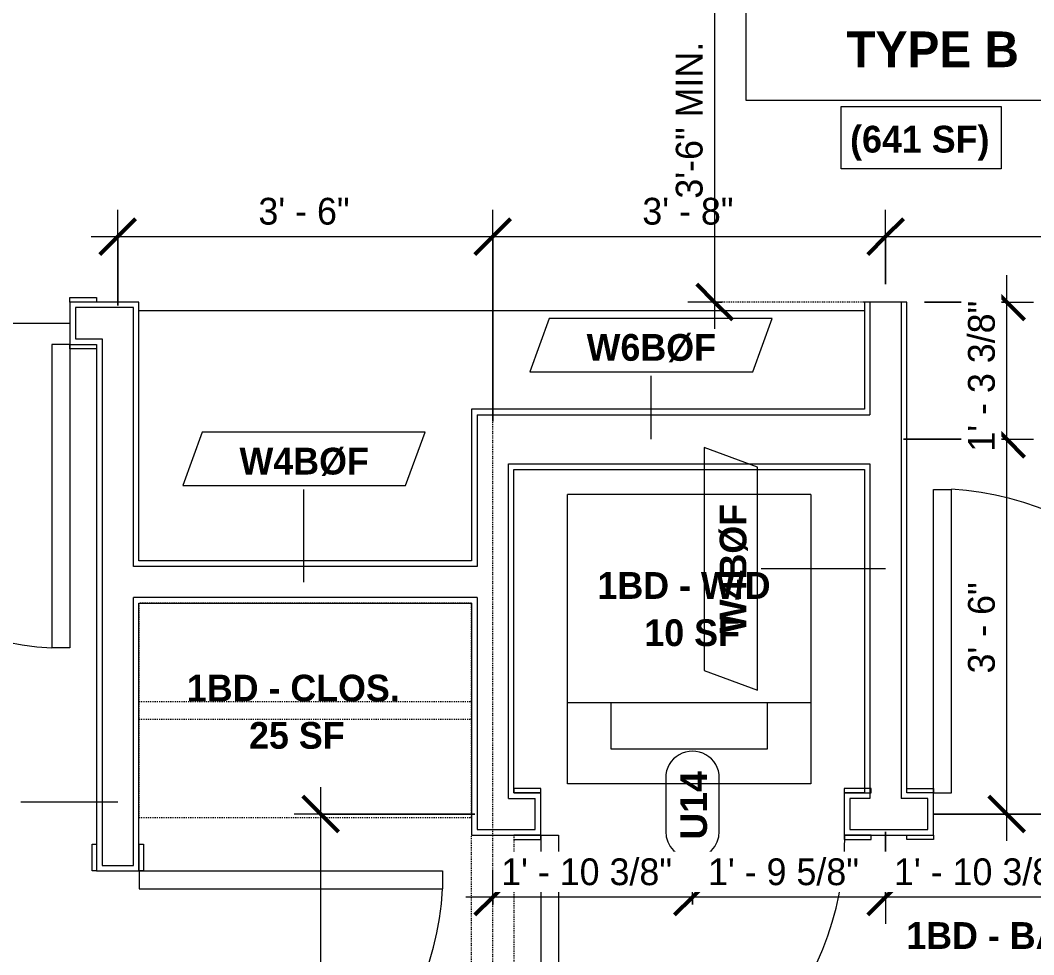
# Model space of a CAD drawing. Header units: inches. Extents: x -4058 to -1781, y 9814 to 12264.
# Drawn here: x -3669.6 to -3556.1, y 10899.4 to 11004.1 of the extents above; entities that cross this region are included whole.
import ezdxf

# ---------------------------------------------------------------- set-up
doc = ezdxf.new("R2010")
doc.units = ezdxf.units.IN
doc.header["$MEASUREMENT"] = 0
for name, pattern in [('Dash', [0.25, 0.125, -0.125]), ('Dash 3_32_', [0.1875, 0.09375, -0.09375]), ('Overhead', [0.15625, 0.09375, -0.0625])]:
    doc.linetypes.add(name, pattern=pattern)
for name, color, linetype, lineweight in [('A-ANNO-DIMS', 211, 'Continuous', 9), ('A-ANNO-DIMS-32', 211, 'Continuous', 9), ('A-AREA-IDEN', 2, 'Continuous', 9), ('A-DETL-1', 90, 'Dash 3_32_', 9), ('A-DETL-GENF', 92, 'Overhead', 9), ('A-DETL-MEDM-1', 33, 'Continuous', 9), ('A-DOOR-2', 31, 'Continuous', 9), ('A-DOOR-IDEN', 31, 'Continuous', 9), ('A-FLOR-2', 192, 'Continuous', 9), ('A-WALL-2', 113, 'Continuous', 9), ('A-WALL-IDEN', 211, 'Continuous', 9), ('P-SANR-FIXT', 6, 'Continuous', 9), ('Q-CASE', 31, 'Continuous', 9), ('Q-CASE-HDLN', 31, 'Dash', 9)]:
    doc.layers.add(name, color=color, linetype=linetype, lineweight=lineweight)
doc.styles.add('Arial_B', font='arialbd.ttf', dxfattribs={"height": 3})
doc.styles.add('Century Gothic', font='ufonts.com_century-gothic.ttf', dxfattribs={"height": 3})
doc.styles.add('Century Gothic_B', font='GOTHICB.TTF', dxfattribs={"height": 4})
doc.styles.add('Century Gothic_B_1', font='GOTHICB.TTF', dxfattribs={"height": 3})
doc.dimstyles.new('MARKETING_DIMENSION', dxfattribs={"dimscale": 12, "dimtxt": 3.132505, "dimasz": 0.333333, "dimexe": 0.25, "dimexo": 0.166667, "dimgap": 0.041667, "dimtad": 1, "dimdec": 4, "dimrnd": 0.0625, "dimzin": 3, "dimdsep": 46, "dimlunit": 4, "dimtxsty": 'Century Gothic', "dimblk1": 'OBLIQUE', "dimblk2": 'OBLIQUE', "dimsah": 1, "dimcen": 0.09, "dimdle": 0.25, "dimazin": 0, "dimtfac": 1, "dimtdec": 4, "dimtix": 1, "dimtmove": 0, "dimatfit": 3, "dimfxl": 1, "dimtvp": 1, "dimtfill": 1, "dimfrac": 2, "dimtolj": 1, "dimtzin": 0, "dimarcsym": 2})
doc.dimstyles.new('THE_DIMENSION_STRING', dxfattribs={"dimscale": 12, "dimtxt": 3.132505, "dimasz": 0.333333, "dimexe": 0.25, "dimexo": 0.166667, "dimgap": 0.041667, "dimtad": 1, "dimdec": 4, "dimrnd": 0.0625, "dimzin": 3, "dimdsep": 46, "dimlunit": 4, "dimtxsty": 'Century Gothic', "dimblk1": 'OBLIQUE', "dimblk2": 'OBLIQUE', "dimsah": 1, "dimcen": 0.09, "dimdle": 0.25, "dimazin": 0, "dimtfac": 1, "dimtdec": 4, "dimtix": 1, "dimtmove": 0, "dimatfit": 3, "dimfxl": 1, "dimtvp": 1, "dimtfill": 1, "dimfrac": 2, "dimtolj": 1, "dimtzin": 0, "dimarcsym": 2})
doc.dimstyles.new('THE_DIMENSION_STRING_2', dxfattribs={"dimscale": 12, "dimtxt": 3.132505, "dimasz": 0.333333, "dimexe": 0.25, "dimexo": 0.166667, "dimgap": 0.041667, "dimtad": 1, "dimdec": 4, "dimrnd": 0.0625, "dimzin": 3, "dimdsep": 46, "dimlunit": 4, "dimtxsty": 'Century Gothic', "dimblk1": 'OBLIQUE', "dimblk2": 'OBLIQUE', "dimsah": 1, "dimcen": 0.09, "dimdle": 0.25, "dimazin": 0, "dimtfac": 1, "dimtdec": 4, "dimtix": 1, "dimtmove": 0, "dimatfit": 3, "dimfxl": 1, "dimtvp": 1, "dimtfill": 1, "dimfrac": 2, "dimtolj": 1, "dimtzin": 0, "dimarcsym": 2})
doc.dimstyles.new('THE_DIMENSION_STRING_5', dxfattribs={"dimscale": 12, "dimtxt": 3.132505, "dimasz": 0.333333, "dimexe": 0.25, "dimexo": 0.166667, "dimgap": 0.041667, "dimtad": 1, "dimdec": 4, "dimrnd": 0.0625, "dimzin": 3, "dimdsep": 46, "dimlunit": 4, "dimtxsty": 'Century Gothic', "dimblk1": 'OBLIQUE', "dimblk2": 'OBLIQUE', "dimsah": 1, "dimcen": 0.09, "dimdle": 0.25, "dimazin": 0, "dimtfac": 1, "dimtdec": 4, "dimtix": 1, "dimtmove": 0, "dimatfit": 3, "dimfxl": 1, "dimtvp": 1, "dimtfill": 1, "dimfrac": 2, "dimtolj": 1, "dimtzin": 0, "dimarcsym": 2})

# ---------------------------------------------------------------- blocks, each defined once
blk = doc.blocks.new('SWING - SINGLE - FLUSH - SWING - FLUSH - 2-10 x 6-8 - PRIVACY-4202132-UNIT PLANS - 1ST FLOOR')
at = {"layer": 'A-DOOR-2'}
for p, q in [((-20, 2.37), (-20, 2.87)), ((-20, 2.87), (-17, 2.87)), ((-17, 2.37), (-20, 2.37)), ((-17, 2.87), (-17, 2.37)), ((17, 2.37), (17, 2.87)), ((17, 2.87), (20, 2.87)), ((20, 2.37), (17, 2.37)), ((20, 2.87), (20, 2.37)), ((-20, -2.38), (-17, -2.38)), ((-20, -2.88), (-20, -2.38)), ((-17, -2.88), (-20, -2.88)), ((-17, -2.38), (-17, -2.88)), ((15, -2.38), (15, -36.38)), ((17, -2.38), (15, -2.38)), ((17, -2.38), (17, -36.38)), ((17, -2.38), (20, -2.38)), ((17, -2.88), (17, -2.38)), ((20, -2.88), (17, -2.88)), ((20, -2.38), (20, -2.88)), ((17, -36.38), (15, -36.38))]:
    blk.add_line(p, q, dxfattribs=at)
blk.add_arc((17, -2.38), 34.07, 180, 266.6343, dxfattribs=at)
blk = doc.blocks.new('SWING - SINGLE - FLUSH - SWING - FLUSH - 2-10 x 6-8 - PRIVACY-V44-UNIT PLANS - 1ST FLOOR')
at = {"layer": 'A-DOOR-2'}
for p, q in [((-20, 2.37), (-20, 2.87)), ((-20, 2.87), (-17, 2.87)), ((-17, 2.37), (-20, 2.37)), ((-17, 2.87), (-17, 2.37)), ((17, 2.37), (17, 2.87)), ((17, 2.87), (20, 2.87)), ((20, 2.37), (17, 2.37)), ((20, 2.87), (20, 2.37)), ((-20, -2.38), (-17, -2.38)), ((-20, -2.88), (-20, -2.38)), ((-17, -2.88), (-20, -2.88)), ((-17, -2.38), (-17, -2.88)), ((15, -2.38), (15, -36.38)), ((17, -2.38), (15, -2.38)), ((17, -2.38), (17, -36.38)), ((17, -2.38), (20, -2.38)), ((17, -2.88), (17, -2.38)), ((20, -2.88), (17, -2.88)), ((20, -2.38), (20, -2.88)), ((17, -36.38), (15, -36.38))]:
    blk.add_line(p, q, dxfattribs=at)
blk.add_arc((17, -2.38), 34.07, 180, 266.6343, dxfattribs=at)
blk = doc.blocks.new('Stacked Washer and Dryer - 26_x25_ - Private-1352637-UNIT PLANS - 1ST FLOOR')
at = {"layer": 'P-SANR-FIXT'}
for p, q in [((0, 13.625), (32.4375, 13.625)), ((0, 13.625), (0, -13.625)), ((23.34375, 13.625), (23.34375, -13.625)), ((32.4375, 13.625), (32.4375, -13.625)), ((23.34375, 8.75), (28.53125, 8.75)), ((28.53125, 8.75), (28.53125, -8.75)), ((28.53125, -8.75), (23.34375, -8.75)), ((32.4375, -13.625), (0, -13.625))]:
    blk.add_line(p, q, dxfattribs=at)
blk = doc.blocks.new('Door-Opening - CLEAR OPENING - 34_ x 80_-3928451-UNIT PLANS - 1ST FLOOR')
at = {"layer": 'A-DETL-GENF'}
for p, q in [((-17.32, 2.37), (16.68, 2.37)), ((16.68, -2.38), (-17.32, -2.38))]:
    blk.add_line(p, q, dxfattribs=at)
at = {"layer": 'A-DETL-MEDM-1'}
for p, q in [((-17.32, -2.38), (-17.32, 2.37)), ((16.68, 2.37), (16.68, -2.38))]:
    blk.add_line(p, q, dxfattribs=at)
blk = doc.blocks.new('SWING - SINGLE - FLUSH - SWING - FLUSH - 2-10 x 6-8 - PASSAGE-4202146-UNIT PLANS - 1ST FLOOR')
at = {"layer": 'A-DOOR-2'}
for p, q in [((15, 2.37), (15, 36.38)), ((17, 36.38), (15, 36.38)), ((17, 2.37), (17, 36.38)), ((-17, 2.87), (-20, 2.87)), ((-20, 2.87), (-20, 2.37)), ((-20, 2.37), (-17, 2.37)), ((-17, 2.37), (-17, 2.87)), ((17, 2.37), (15, 2.37)), ((20, 2.87), (17, 2.87)), ((17, 2.87), (17, 2.37)), ((17, 2.37), (20, 2.37)), ((-17, -2.38), (-20, -2.38)), ((-20, -2.38), (-20, -2.88)), ((-20, -2.88), (-17, -2.88)), ((-17, -2.88), (-17, -2.38)), ((20, -2.38), (17, -2.38)), ((17, -2.38), (17, -2.88)), ((17, -2.88), (20, -2.88)), ((20, -2.88), (20, -2.38))]:
    blk.add_line(p, q, dxfattribs=at)
blk.add_arc((17, 2.37), 34.07, 93.3657, 180, dxfattribs=at)
blk = doc.blocks.new('OD_CW_Closet - OD_CW_Closet-3890307-UNIT PLANS - 1ST FLOOR')
at = {"layer": 'Q-CASE-HDLN'}
for p, q in [((37.99, 24), (0.74, 24)), ((0.74, 24), (0.74, 0)), ((37.99, 0), (37.99, 24)), ((0.74, 13), (37.99, 13)), ((0.74, 11), (37.99, 11)), ((0.74, 0), (37.99, 0))]:
    blk.add_line(p, q, dxfattribs=at)
blk = doc.blocks.new('Casework 2 - Casework 1-3919703-UNIT PLANS - 1ST FLOOR')
at = {"layer": 'Q-CASE'}
blk.add_line((-3575.05, 10971.56), (-3656.3, 10971.56), dxfattribs=at)
blk = doc.blocks.new('DIMBLOCK98-UNIT PLANS - 1ST FLOOR')
at = {"layer": 'A-ANNO-DIMS-32'}
for p, q in [((-3616.67, 10959.19), (-3616.67, 10982.89)), ((-3572.67, 10974.56), (-3572.67, 10982.89)), ((-3619.67, 10979.89), (-3572.67, 10979.89)), ((-3616.67, 10979.89), (-3616.67, 10959.19)), ((-3572.67, 10979.89), (-3572.67, 10974.56))]:
    blk.add_line(p, q, dxfattribs=at)
at = {"layer": 'A-ANNO-DIMS-32', "lineweight": 50}
for p, q in [((-3616.67, 10979.89), (-3614.67, 10981.89)), ((-3572.67, 10979.89), (-3570.67, 10981.89)), ((-3616.67, 10979.89), (-3618.67, 10977.89)), ((-3572.67, 10979.89), (-3574.67, 10977.89))]:
    blk.add_line(p, q, dxfattribs=at)
at = {"layer": 'A-ANNO-DIMS-32', "color": 0, "insert": (-3599.92, 10984.24), "char_height": 3, "width": 12.5897, "attachment_point": 1, "line_spacing_factor": 0.984502, "style": 'Century Gothic', "bg_fill": 3, "box_fill_scale": 1.25, "bg_fill_color": 256, "bg_fill_true_color": 13158600, "bg_fill_transparency": 0}
blk.add_mtext('3\' - 8"', dxfattribs=at)
blk = doc.blocks.new('_Oblique')
at = {"color": 0, "linetype": 'ByBlock', "lineweight": -2}
blk.add_line((-0.5, -0.5), (0.5, 0.5), dxfattribs=at)
blk = doc.blocks.new('DIMBLOCK99-UNIT PLANS - 1ST FLOOR')
at = {"layer": 'A-ANNO-DIMS-32'}
for p, q in [((-3572.67, 10974.56), (-3572.67, 10982.89)), ((-3519.67, 10963.69), (-3519.67, 10982.89)), ((-3572.67, 10979.89), (-3519.67, 10979.89)), ((-3572.67, 10979.89), (-3572.67, 10974.56)), ((-3519.67, 10979.89), (-3519.67, 10963.69))]:
    blk.add_line(p, q, dxfattribs=at)
at = {"layer": 'A-ANNO-DIMS-32', "lineweight": 50}
for p, q in [((-3572.67, 10979.89), (-3570.67, 10981.89)), ((-3519.67, 10979.89), (-3517.67, 10981.89)), ((-3572.67, 10979.89), (-3574.67, 10977.89)), ((-3519.67, 10979.89), (-3521.67, 10977.89))]:
    blk.add_line(p, q, dxfattribs=at)
at = {"layer": 'A-ANNO-DIMS-32', "color": 0, "insert": (-3551.42, 10984.24), "char_height": 3, "width": 12.5897, "attachment_point": 1, "line_spacing_factor": 0.984502, "style": 'Century Gothic', "bg_fill": 3, "box_fill_scale": 1.25, "bg_fill_color": 256, "bg_fill_true_color": 13158600, "bg_fill_transparency": 0}
blk.add_mtext('4\' - 5"', dxfattribs=at)
blk = doc.blocks.new('DIMBLOCK101-UNIT PLANS - 1ST FLOOR')
at = {"layer": 'A-ANNO-DIMS-32', "lineweight": 50}
for p, q in [((-3559.1, 10957.19), (-3561.1, 10959.19)), ((-3559.1, 10957.19), (-3557.1, 10955.19)), ((-3559.1, 10915.19), (-3561.1, 10917.19)), ((-3559.1, 10915.19), (-3557.1, 10913.19))]:
    blk.add_line(p, q, dxfattribs=at)
at = {"layer": 'A-ANNO-DIMS-32'}
for p, q in [((-3570.67, 10957.19), (-3556.1, 10957.19)), ((-3559.1, 10957.19), (-3570.67, 10957.19)), ((-3559.1, 10912.19), (-3559.1, 10957.19)), ((-3559.93, 10915.19), (-3556.1, 10915.19)), ((-3559.1, 10915.19), (-3559.93, 10915.19))]:
    blk.add_line(p, q, dxfattribs=at)
at = {"layer": 'A-ANNO-DIMS-32', "color": 0, "insert": (-3563.44, 10930.94), "char_height": 3, "width": 12.5897, "attachment_point": 1, "rotation": 90, "line_spacing_factor": 0.984502, "style": 'Century Gothic', "bg_fill": 3, "box_fill_scale": 1.25, "bg_fill_color": 256, "bg_fill_true_color": 13158600, "bg_fill_transparency": 0}
blk.add_mtext('3\' - 6"', dxfattribs=at)
blk = doc.blocks.new('DIMBLOCK102-UNIT PLANS - 1ST FLOOR')
at = {"layer": 'A-ANNO-DIMS-32'}
for p, q in [((-3559.1, 10957.19), (-3559.1, 10975.56)), ((-3568.3, 10972.56), (-3556.1, 10972.56)), ((-3559.1, 10972.56), (-3568.3, 10972.56)), ((-3570.67, 10957.19), (-3556.1, 10957.19)), ((-3559.1, 10957.19), (-3570.67, 10957.19))]:
    blk.add_line(p, q, dxfattribs=at)
at = {"layer": 'A-ANNO-DIMS-32', "lineweight": 50}
for p, q in [((-3559.1, 10972.56), (-3561.1, 10974.56)), ((-3559.1, 10972.56), (-3557.1, 10970.56)), ((-3559.1, 10957.19), (-3561.1, 10959.19)), ((-3559.1, 10957.19), (-3557.1, 10955.19))]:
    blk.add_line(p, q, dxfattribs=at)
at = {"layer": 'A-ANNO-DIMS-32', "color": 0, "insert": (-3563.44, 10955.8), "char_height": 3, "width": 21.7784, "attachment_point": 1, "rotation": 90, "line_spacing_factor": 0.984502, "style": 'Century Gothic', "bg_fill": 3, "box_fill_scale": 1.25, "bg_fill_color": 256, "bg_fill_true_color": 13158600, "bg_fill_transparency": 0}
blk.add_mtext('1\' - 3 3/8"', dxfattribs=at)
blk = doc.blocks.new('DIMBLOCK103-UNIT PLANS - 1ST FLOOR')
at = {"layer": 'A-ANNO-DIMS-32', "lineweight": 50}
for p, q in [((-3490.55, 10915.19), (-3492.55, 10917.19)), ((-3490.55, 10915.19), (-3488.55, 10913.19)), ((-3490.55, 10838.19), (-3492.55, 10840.19)), ((-3490.55, 10838.19), (-3488.55, 10836.19))]:
    blk.add_line(p, q, dxfattribs=at)
at = {"layer": 'A-ANNO-DIMS-32'}
for p, q in [((-3491.38, 10915.19), (-3487.55, 10915.19)), ((-3490.55, 10915.19), (-3491.38, 10915.19)), ((-3490.55, 10835.19), (-3490.55, 10915.19)), ((-3609.67, 10838.19), (-3487.55, 10838.19)), ((-3490.55, 10838.19), (-3609.67, 10838.19))]:
    blk.add_line(p, q, dxfattribs=at)
at = {"layer": 'A-ANNO-DIMS-32', "color": 0, "insert": (-3494.9, 10871.44), "char_height": 3, "width": 12.5897, "attachment_point": 1, "rotation": 90, "line_spacing_factor": 0.984502, "style": 'Century Gothic', "bg_fill": 3, "box_fill_scale": 1.25, "bg_fill_color": 256, "bg_fill_true_color": 13158600, "bg_fill_transparency": 0}
blk.add_mtext('6\' - 5"', dxfattribs=at)
blk = doc.blocks.new('Wall Tag - Arch Wall-3956453-UNIT PLANS - 1ST FLOOR')
at = {"layer": 'A-WALL-IDEN'}
for p, q in [((-0.3561, 0.0937), (-0.4244, -0.0937)), ((0.4244, 0.0937), (-0.3561, 0.0937)), ((0.3561, -0.0937), (0.4244, 0.0937)), ((-0.4244, -0.0937), (0.3561, -0.0937))]:
    blk.add_line(p, q, dxfattribs=at)
blk = doc.blocks.new('Door Tag - Type Mark-2601225-UNIT PLANS - 1ST FLOOR')
at = {"layer": 'A-DOOR-IDEN'}
for p, q in [((0.09375, 0.09375), (-0.09375, 0.09375)), ((-0.09375, -0.09375), (0.09375, -0.09375))]:
    blk.add_line(p, q, dxfattribs=at)
for centre, start, end in [((-0.09375, 0), 90, 270), ((0.09375, 0), 270, 90)]:
    blk.add_arc(centre, 0.09375, start, end, dxfattribs=at)
blk = doc.blocks.new('DIMBLOCK403-UNIT PLANS - 1ST FLOOR')
at = {"layer": 'A-ANNO-DIMS-32'}
for p, q in [((-3572.67, 10913.19), (-3572.67, 10902.88)), ((-3572.67, 10905.88), (-3572.67, 10913.19)), ((-3550.3, 10910.31), (-3550.3, 10902.88)), ((-3550.3, 10905.88), (-3550.3, 10910.31)), ((-3550.3, 10905.88), (-3572.67, 10905.88))]:
    blk.add_line(p, q, dxfattribs=at)
at = {"layer": 'A-ANNO-DIMS-32', "lineweight": 50}
for p, q in [((-3572.67, 10905.88), (-3570.67, 10907.88)), ((-3550.3, 10905.88), (-3548.3, 10907.88)), ((-3572.67, 10905.88), (-3574.67, 10903.88)), ((-3550.3, 10905.88), (-3552.3, 10903.88))]:
    blk.add_line(p, q, dxfattribs=at)
at = {"layer": 'A-ANNO-DIMS-32', "color": 0, "insert": (-3571.73, 10910.22), "char_height": 3, "width": 24.5827, "attachment_point": 1, "line_spacing_factor": 0.984502, "style": 'Century Gothic', "bg_fill": 3, "box_fill_scale": 1.25, "bg_fill_color": 256, "bg_fill_true_color": 13158600, "bg_fill_transparency": 0}
blk.add_mtext('1\' - 10 3/8"', dxfattribs=at)
blk = doc.blocks.new('DIMBLOCK404-UNIT PLANS - 1ST FLOOR')
at = {"layer": 'A-ANNO-DIMS-32'}
for p, q in [((-3572.67, 10913.19), (-3572.67, 10902.88)), ((-3572.67, 10905.88), (-3572.67, 10913.19)), ((-3594.3, 10905.05), (-3594.3, 10908.88)), ((-3572.67, 10905.88), (-3594.3, 10905.88)), ((-3594.3, 10905.88), (-3594.3, 10905.05))]:
    blk.add_line(p, q, dxfattribs=at)
at = {"layer": 'A-ANNO-DIMS-32', "lineweight": 50}
for p, q in [((-3594.3, 10905.88), (-3592.3, 10907.88)), ((-3572.67, 10905.88), (-3570.67, 10907.88)), ((-3594.3, 10905.88), (-3596.3, 10903.88)), ((-3572.67, 10905.88), (-3574.67, 10903.88))]:
    blk.add_line(p, q, dxfattribs=at)
at = {"layer": 'A-ANNO-DIMS-32', "color": 0, "insert": (-3592.56, 10910.22), "char_height": 3, "width": 21.7784, "attachment_point": 1, "line_spacing_factor": 0.984502, "style": 'Century Gothic', "bg_fill": 3, "box_fill_scale": 1.25, "bg_fill_color": 256, "bg_fill_true_color": 13158600, "bg_fill_transparency": 0}
blk.add_mtext('1\' - 9 5/8"', dxfattribs=at)
blk = doc.blocks.new('DIMBLOCK405-UNIT PLANS - 1ST FLOOR')
at = {"layer": 'A-ANNO-DIMS-32'}
for p, q in [((-3616.67, 10905.05), (-3616.67, 10908.88)), ((-3594.3, 10905.05), (-3594.3, 10908.88)), ((-3594.3, 10905.88), (-3619.67, 10905.88)), ((-3616.67, 10905.88), (-3616.67, 10905.05)), ((-3594.3, 10905.88), (-3594.3, 10905.05))]:
    blk.add_line(p, q, dxfattribs=at)
at = {"layer": 'A-ANNO-DIMS-32', "lineweight": 50}
for p, q in [((-3616.67, 10905.88), (-3614.67, 10907.88)), ((-3594.3, 10905.88), (-3592.3, 10907.88)), ((-3616.67, 10905.88), (-3618.67, 10903.88)), ((-3594.3, 10905.88), (-3596.3, 10903.88))]:
    blk.add_line(p, q, dxfattribs=at)
at = {"layer": 'A-ANNO-DIMS-32', "color": 0, "insert": (-3615.73, 10910.22), "char_height": 3, "width": 24.5827, "attachment_point": 1, "line_spacing_factor": 0.984502, "style": 'Century Gothic', "bg_fill": 3, "box_fill_scale": 1.25, "bg_fill_color": 256, "bg_fill_true_color": 13158600, "bg_fill_transparency": 0}
blk.add_mtext('1\' - 10 3/8"', dxfattribs=at)
blk = doc.blocks.new('DIMBLOCK709-UNIT PLANS - 1ST FLOOR')
at = {"layer": 'A-ANNO-DIMS-32'}
for p, q in [((-3823.82, 10904.5), (-3823.82, 10853.16)), ((-3823.82, 10856.16), (-3823.82, 10904.5)), ((-3658.67, 10856.99), (-3658.67, 10853.16)), ((-3658.67, 10856.16), (-3658.67, 10856.99)), ((-3826.82, 10856.16), (-3658.67, 10856.16))]:
    blk.add_line(p, q, dxfattribs=at)
at = {"layer": 'A-ANNO-DIMS-32', "lineweight": 50}
for p, q in [((-3823.82, 10856.16), (-3821.82, 10858.16)), ((-3658.67, 10856.16), (-3656.67, 10858.16)), ((-3823.82, 10856.16), (-3825.82, 10854.16)), ((-3658.67, 10856.16), (-3660.67, 10854.16))]:
    blk.add_line(p, q, dxfattribs=at)
at = {"layer": 'A-ANNO-DIMS-32', "color": 0, "insert": (-3751.49, 10860.51), "char_height": 3, "width": 24.5827, "attachment_point": 1, "line_spacing_factor": 0.984502, "style": 'Century Gothic', "bg_fill": 3, "box_fill_scale": 1.25, "bg_fill_color": 256, "bg_fill_true_color": 13158600, "bg_fill_transparency": 0}
blk.add_mtext('13\' - 9 1/8"', dxfattribs=at)
blk = doc.blocks.new('DIMBLOCK1283-UNIT PLANS - 1ST FLOOR')
at = {"layer": 'A-ANNO-DIMS-32'}
for p, q in [((-3658.67, 10972.19), (-3658.67, 10982.89)), ((-3616.67, 10965.19), (-3616.67, 10982.89)), ((-3661.67, 10979.89), (-3613.67, 10979.89)), ((-3658.67, 10979.89), (-3658.67, 10972.19)), ((-3616.67, 10979.89), (-3616.67, 10965.19))]:
    blk.add_line(p, q, dxfattribs=at)
at = {"layer": 'A-ANNO-DIMS-32', "lineweight": 50}
for p, q in [((-3658.67, 10979.89), (-3656.67, 10981.89)), ((-3616.67, 10979.89), (-3614.67, 10981.89)), ((-3658.67, 10979.89), (-3660.67, 10977.89)), ((-3616.67, 10979.89), (-3618.67, 10977.89))]:
    blk.add_line(p, q, dxfattribs=at)
at = {"layer": 'A-ANNO-DIMS-32', "color": 0, "insert": (-3642.92, 10984.24), "char_height": 3, "width": 12.5897, "attachment_point": 1, "line_spacing_factor": 0.984502, "style": 'Century Gothic', "bg_fill": 3, "box_fill_scale": 1.25, "bg_fill_color": 256, "bg_fill_true_color": 13158600, "bg_fill_transparency": 0}
blk.add_mtext('3\' - 6"', dxfattribs=at)
blk = doc.blocks.new('DIMBLOCK1313-UNIT PLANS - 1ST FLOOR')
at = {"layer": 'A-ANNO-DIMS-32'}
for p, q in [((-3635.93, 10835.19), (-3635.93, 10918.19)), ((-3618.67, 10915.19), (-3638.93, 10915.19)), ((-3635.93, 10915.19), (-3618.67, 10915.19)), ((-3617.67, 10838.19), (-3638.93, 10838.19)), ((-3635.93, 10838.19), (-3617.67, 10838.19))]:
    blk.add_line(p, q, dxfattribs=at)
at = {"layer": 'A-ANNO-DIMS-32', "lineweight": 50}
for p, q in [((-3635.93, 10915.19), (-3637.93, 10917.19)), ((-3635.93, 10915.19), (-3633.93, 10913.19)), ((-3635.93, 10838.19), (-3637.93, 10840.19)), ((-3635.93, 10838.19), (-3633.93, 10836.19))]:
    blk.add_line(p, q, dxfattribs=at)
at = {"layer": 'A-ANNO-DIMS-32', "color": 0, "insert": (-3640.27, 10871.44), "char_height": 3, "width": 12.5897, "attachment_point": 1, "rotation": 90, "line_spacing_factor": 0.984502, "style": 'Century Gothic', "bg_fill": 3, "box_fill_scale": 1.25, "bg_fill_color": 256, "bg_fill_true_color": 13158600, "bg_fill_transparency": 0}
blk.add_mtext('6\' - 5"', dxfattribs=at)
blk = doc.blocks.new('DIMBLOCK1451-UNIT PLANS - 1ST FLOOR')
at = {"layer": 'A-ANNO-DIMS-32'}
for p, q in [((-3591.83, 11017.13), (-3591.83, 10969.56)), ((-3591, 11014.13), (-3594.83, 11014.13)), ((-3591.83, 11014.13), (-3591, 11014.13)), ((-3591, 10972.56), (-3594.83, 10972.56)), ((-3591.83, 10972.56), (-3591, 10972.56))]:
    blk.add_line(p, q, dxfattribs=at)
at = {"layer": 'A-ANNO-DIMS-32', "lineweight": 50}
for p, q in [((-3591.83, 11014.13), (-3593.83, 11016.13)), ((-3591.83, 11014.13), (-3589.83, 11012.13)), ((-3591.83, 10972.56), (-3593.83, 10974.56)), ((-3591.83, 10972.56), (-3589.83, 10970.56))]:
    blk.add_line(p, q, dxfattribs=at)
at = {"layer": 'A-ANNO-DIMS-32', "color": 0, "insert": (-3596.17, 10984.15), "char_height": 3, "width": 22.0767, "attachment_point": 1, "rotation": 90, "line_spacing_factor": 0.984502, "style": 'Century Gothic', "bg_fill": 3, "box_fill_scale": 1.25, "bg_fill_color": 256, "bg_fill_true_color": 13158600, "bg_fill_transparency": 0}
blk.add_mtext('3\'-6" MIN.', dxfattribs=at)

msp = doc.modelspace()

# ---------------------------------------------------------------- linework, layer by layer
at = {"layer": 'A-AREA-IDEN', "flags": 128}
for points in [[(-3588.27996, 11013.60426), (-3549.08122, 11013.60426), (-3549.08122, 10995.15513), (-3588.27996, 10995.15513)], [(-3577.64279, 10994.47877), (-3559.71839, 10994.47877), (-3559.71839, 10987.47719), (-3577.64279, 10987.47719)]]:
    msp.add_lwpolyline(points, close=True, dxfattribs=at)
at = {"layer": 'A-DETL-1'}
for p, q in [((-3572.67374, 10972.5644), (-3594.67374, 10972.5644)), ((-3616.67374, 10863.1894), (-3616.67374, 10963.1894))]:
    msp.add_line(p, q, dxfattribs=at)
at = {"layer": 'A-FLOR-2'}
for p, q in [((-3698.04874, 10970.1894), (-3664.04874, 10970.1894)), ((-3533.29874, 10915.1894), (-3567.29874, 10915.1894)), ((-3567.29874, 10915.1894), (-3533.29874, 10915.1894))]:
    msp.add_line(p, q, dxfattribs=at)
at = {"layer": 'A-WALL-2'}
for p, q in [((-3656.29874, 10972.5644), (-3664.04874, 10972.5644)), ((-3664.04874, 10972.5644), (-3664.04874, 10967.8144)), ((-3656.29874, 10943.5644), (-3656.29874, 10972.5644)), ((-3570.29874, 10972.5644), (-3575.04874, 10972.5644)), ((-3575.04874, 10972.5644), (-3575.04874, 10960.5644)), ((-3574.42374, 10972.5644), (-3574.42374, 10959.9394)), ((-3570.92374, 10972.5644), (-3570.92374, 10916.9394)), ((-3570.29874, 10917.5644), (-3570.29874, 10972.5644)), ((-3663.42374, 10971.9394), (-3663.42374, 10968.4394)), ((-3656.92374, 10971.9394), (-3663.42374, 10971.9394)), ((-3656.92374, 10942.9394), (-3656.92374, 10971.9394)), ((-3663.42374, 10968.4394), (-3660.42374, 10968.4394)), ((-3660.42374, 10968.4394), (-3660.42374, 10909.4394)), ((-3664.04874, 10967.8144), (-3661.04874, 10967.8144)), ((-3661.04874, 10967.8144), (-3661.04874, 10908.8144)), ((-3619.04874, 10960.5644), (-3619.04874, 10943.5644)), ((-3575.04874, 10960.5644), (-3619.04874, 10960.5644)), ((-3618.42374, 10959.9394), (-3618.42374, 10942.9394)), ((-3618.42374, 10959.9394), (-3574.42374, 10959.9394)), ((-3614.92374, 10916.9394), (-3614.92374, 10954.4394)), ((-3614.92374, 10954.4394), (-3574.42374, 10954.4394)), ((-3574.42374, 10954.4394), (-3574.42374, 10916.9394)), ((-3614.29874, 10917.5644), (-3614.29874, 10953.8144)), ((-3614.29874, 10953.8144), (-3575.04874, 10953.8144)), ((-3575.04874, 10953.8144), (-3575.04874, 10917.5644)), ((-3618.42374, 10942.9394), (-3656.92374, 10942.9394)), ((-3619.04874, 10943.5644), (-3656.29874, 10943.5644)), ((-3656.92374, 10909.4394), (-3656.92374, 10939.4394)), ((-3618.42374, 10939.4394), (-3656.92374, 10939.4394)), ((-3656.29874, 10908.8144), (-3656.29874, 10938.8144)), ((-3656.29874, 10938.8144), (-3619.04874, 10938.8144)), ((-3619.04874, 10938.8144), (-3619.04874, 10912.8144)), ((-3618.42374, 10939.4394), (-3618.42374, 10913.4394)), ((-3614.92374, 10916.9394), (-3611.92374, 10916.9394)), ((-3611.29874, 10917.5644), (-3614.29874, 10917.5644)), ((-3611.92374, 10913.4394), (-3611.92374, 10916.9394)), ((-3611.29874, 10912.8144), (-3611.29874, 10917.5644)), ((-3575.04874, 10917.5644), (-3577.29874, 10917.5644)), ((-3577.29874, 10917.5644), (-3577.29874, 10912.8144)), ((-3576.67374, 10916.9394), (-3576.67374, 10913.4394)), ((-3574.42374, 10916.9394), (-3576.67374, 10916.9394)), ((-3567.92374, 10916.9394), (-3570.92374, 10916.9394)), ((-3567.29874, 10917.5644), (-3570.29874, 10917.5644)), ((-3567.92374, 10913.4394), (-3567.92374, 10916.9394)), ((-3567.29874, 10912.8144), (-3567.29874, 10917.5644)), ((-3618.42374, 10913.4394), (-3611.92374, 10913.4394)), ((-3576.67374, 10913.4394), (-3567.92374, 10913.4394)), ((-3614.29874, 10912.8144), (-3611.29874, 10912.8144)), ((-3577.29874, 10912.8144), (-3567.29874, 10912.8144)), ((-3660.42374, 10909.4394), (-3656.92374, 10909.4394)), ((-3661.04874, 10908.8144), (-3656.29874, 10908.8144))]:
    msp.add_line(p, q, dxfattribs=at)
at = {"layer": 'A-WALL-IDEN'}
for p, q in [((-3637.82191, 10941.1894), (-3637.82191, 10951.57005)), ((-3658.67374, 10916.51029), (-3669.51689, 10916.51029))]:
    msp.add_line(p, q, dxfattribs=at)

# ---------------------------------------------------------------- block references
at = {"layer": 'A-DOOR-2'}
msp.add_blockref('SWING - SINGLE - FLUSH - SWING - FLUSH - 2-10 x 6-8 - PRIVACY-4202132-UNIT PLANS - 1ST FLOOR', (-3681.04874, 10970.1894), dxfattribs=at)
for name, p, rotation in [('SWING - SINGLE - FLUSH - SWING - FLUSH - 2-10 x 6-8 - PRIVACY-4202132-UNIT PLANS - 1ST FLOOR', (-3550.29874, 10915.1894), 180), ('SWING - SINGLE - FLUSH - SWING - FLUSH - 2-10 x 6-8 - PASSAGE-4202146-UNIT PLANS - 1ST FLOOR', (-3594.29874, 10915.1894), 180), ('Door-Opening - CLEAR OPENING - 34_ x 80_-3928451-UNIT PLANS - 1ST FLOOR', (-3616.67374, 10896.13678), 89.99999999996076), ('SWING - SINGLE - FLUSH - SWING - FLUSH - 2-10 x 6-8 - PRIVACY-V44-UNIT PLANS - 1ST FLOOR', (-3658.67374, 10891.8144), 89.99999999999933)]:
    msp.add_blockref(name, p, dxfattribs=dict(at, rotation=rotation))
at = {"layer": 'A-WALL-IDEN', "xscale": 31.99999999999999, "yscale": 31.99999999999999, "zscale": 31.99999999999999}
msp.add_blockref('Wall Tag - Arch Wall-3956453-UNIT PLANS - 1ST FLOOR', (-3637.82191, 10954.98806), dxfattribs=at)
at = {"layer": 'A-WALL-IDEN', "xscale": 31.99999999999999, "yscale": 31.99999999999999, "zscale": 31.99999999999999, "rotation": 89.99999999999955}
msp.add_blockref('Wall Tag - Arch Wall-3956453-UNIT PLANS - 1ST FLOOR', (-3590.00602, 10942.66617), dxfattribs=at)
at = {"layer": 'P-SANR-FIXT', "rotation": 269.9999999999535}
msp.add_blockref('Stacked Washer and Dryer - 26_x25_ - Private-1352637-UNIT PLANS - 1ST FLOOR', (-3594.67374, 10951.0019), dxfattribs=at)
at = {"layer": 'Q-CASE'}
for name, p in [('Casework 2 - Casework 1-3919703-UNIT PLANS - 1ST FLOOR', (0, 0)), ('OD_CW_Closet - OD_CW_Closet-3890307-UNIT PLANS - 1ST FLOOR', (-3657.03644, 10914.8144))]:
    msp.add_blockref(name, p, dxfattribs=at)

# ---------------------------------------------------------------- texts
at = {"layer": 'A-AREA-IDEN', "attachment_point": 1}
for s, insert, char_height, width, style in [('TYPE B', (-3577.05329, 11002.8776), 4, 20.301, 'Century Gothic_B'), ('(641 SF)', (-3576.64279, 10992.3121), 3, 19.19, 'Century Gothic_B_1'), ('1BD - W/D', (-3604.94266, 10942.30261), 3, 25.149, 'Century Gothic_B_1'), ('10 SF', (-3599.68912, 10937.00547), 3, 12.423, 'Century Gothic_B_1'), ('1BD - CLOS.', (-3650.93097, 10930.80261), 3, 29.29, 'Century Gothic_B_1'), ('25 SF', (-3643.97034, 10925.50547), 3, 12.423, 'Century Gothic_B_1')]:
    msp.add_mtext(s, dxfattribs=dict(at, insert=insert, char_height=char_height, width=width, style=style))
at = {"layer": 'A-WALL-IDEN', "insert": (-3645.03783, 10956.2356), "char_height": 3, "width": 17.372, "attachment_point": 1, "style": 'Century Gothic_B_1'}
msp.add_mtext('W4BØF', dxfattribs=at)
at = {"layer": 'A-WALL-IDEN', "insert": (-3591.25356, 10935.45025), "char_height": 3, "width": 17.372, "attachment_point": 1, "rotation": 90, "style": 'Century Gothic_B_1'}
msp.add_mtext('W4BØF', dxfattribs=at)

# ---------------------------------------------------------------- next in the draw order: dimensions: what is measured, and where the dimension line sits
at = {"layer": 'A-ANNO-DIMS'}
for base, p1, p2, dimstyle, override, picture, middle in [((-3572.67374, 10979.89312), (-3616.67374, 10957.1894), (-3572.67374, 10972.5644), 'THE_DIMENSION_STRING', {"dimpost": '<>', "dimfxl": 46.608911}, 'DIMBLOCK98-UNIT PLANS - 1ST FLOOR', (-3594.67374, 10981.96858)), ((-3658.67374, 10856.16011), (-3823.82374, 10906.5019), (-3658.67374, 10858.98854), 'MARKETING_DIMENSION', {"dimpost": '<>', "dimfxl": 171.848893}, 'DIMBLOCK709-UNIT PLANS - 1ST FLOOR', (-3741.24874, 10858.40178))]:
    dim = msp.add_linear_dim(base=base, p1=p1, p2=p2, dimstyle=dimstyle, override=override, dxfattribs=at)
    dim.commit()
    dim.dimension.update_dxf_attribs({"geometry": picture, "text_midpoint": middle})

# ---------------------------------------------------------------- next in the draw order: linework, layer by layer
at = {"layer": 'A-WALL-IDEN'}
msp.add_line((-3598.93954, 10957.1894), (-3598.93954, 10964.31059), dxfattribs=at)

# ---------------------------------------------------------------- next in the draw order: block references
at = {"layer": 'A-WALL-IDEN', "xscale": 31.99999999999999, "yscale": 31.99999999999999, "zscale": 31.99999999999999}
msp.add_blockref('Wall Tag - Arch Wall-3956453-UNIT PLANS - 1ST FLOOR', (-3598.93954, 10967.72861), dxfattribs=at)

# ---------------------------------------------------------------- next in the draw order: texts
at = {"layer": 'A-WALL-IDEN', "insert": (-3606.15546, 10968.97614), "char_height": 3, "width": 17.372, "attachment_point": 1, "style": 'Century Gothic_B_1'}
msp.add_mtext('W6BØF', dxfattribs=at)

# ---------------------------------------------------------------- next in the draw order: dimensions: what is measured, and where the dimension line sits
at = {"layer": 'A-ANNO-DIMS'}
for base, p1, p2, dimstyle, override, picture, middle in [((-3616.67374, 10979.89312), (-3658.67374, 10970.1894), (-3616.67374, 10963.1894), 'THE_DIMENSION_STRING_5', {"dimpost": '<>', "dimfxl": 42.579338}, 'DIMBLOCK1283-UNIT PLANS - 1ST FLOOR', (-3637.67374, 10981.96858)), ((-3519.67374, 10979.89312), (-3572.67374, 10972.5644), (-3519.67374, 10961.6894), 'THE_DIMENSION_STRING', {"dimpost": '<>', "dimfxl": 54.104211}, 'DIMBLOCK99-UNIT PLANS - 1ST FLOOR', (-3546.17374, 10981.96858))]:
    dim = msp.add_linear_dim(base=base, p1=p1, p2=p2, dimstyle=dimstyle, override=override, dxfattribs=at)
    dim.commit()
    dim.dimension.update_dxf_attribs({"geometry": picture, "text_midpoint": middle})
dim = msp.add_linear_dim(base=(-3559.09805, 10957.1894), p1=(-3561.92648, 10915.1894), p2=(-3572.67374, 10957.1894), angle=90, dimstyle='THE_DIMENSION_STRING', override={"dimpost": '<>', "dimfxl": 43.353242}, dxfattribs=at)
dim.commit()
dim.dimension.update_dxf_attribs({"geometry": 'DIMBLOCK101-UNIT PLANS - 1ST FLOOR', "text_midpoint": (-3561.17351, 10936.1894)})

# ---------------------------------------------------------------- next in the draw order: linework, layer by layer
at = {"layer": 'A-WALL-IDEN'}
msp.add_line((-3572.67374, 10942.66617), (-3586.58801, 10942.66617), dxfattribs=at)

# ---------------------------------------------------------------- next in the draw order: dimensions: what is measured, and where the dimension line sits
at = {"layer": 'A-ANNO-DIMS'}
dim = msp.add_linear_dim(base=(-3591.82611, 10972.5644), p1=(-3588.99769, 11014.1269), p2=(-3588.99769, 10972.5644), angle=90, text='3\'-6" MIN.', dimstyle='THE_DIMENSION_STRING_5', override={"dimpost": '<>', "dimfxl": 41.5625}, dxfattribs=at)
dim.commit()
dim.dimension.update_dxf_attribs({"geometry": 'DIMBLOCK1451-UNIT PLANS - 1ST FLOOR', "text_midpoint": (-3593.90157, 10993.34565)})
for base, p1, p2, override, picture, middle in [((-3559.09805, 10972.5644), (-3572.67374, 10957.1894), (-3570.29874, 10972.5644), {"dimpost": '<>', "dimfxl": 15.557354}, 'DIMBLOCK102-UNIT PLANS - 1ST FLOOR', (-3561.33972, 10964.8769)), ((-3490.55294, 10915.1894), (-3611.67374, 10838.1894), (-3493.38137, 10915.1894), {"dimpost": '<>', "dimfxl": 141.145612}, 'DIMBLOCK103-UNIT PLANS - 1ST FLOOR', (-3492.6284, 10876.6894))]:
    dim = msp.add_linear_dim(base=base, p1=p1, p2=p2, angle=90, dimstyle='THE_DIMENSION_STRING', override=override, dxfattribs=at)
    dim.commit()
    dim.dimension.update_dxf_attribs({"geometry": picture, "text_midpoint": middle})

# ---------------------------------------------------------------- next in the draw order: block references
at = {"layer": 'A-DOOR-IDEN', "xscale": 31.99999999999999, "yscale": 31.99999999999999, "zscale": 31.99999999999999, "rotation": 89.99999999999955}
msp.add_blockref('Door Tag - Type Mark-2601225-UNIT PLANS - 1ST FLOOR', (-3594.29874, 10916.24092), dxfattribs=at)

# ---------------------------------------------------------------- next in the draw order: texts
at = {"layer": 'A-DOOR-IDEN', "insert": (-3595.67859, 10912.30903), "char_height": 3, "width": 9.393, "attachment_point": 1, "rotation": 90, "style": 'Arial_B'}
msp.add_mtext('U14', dxfattribs=at)

# ---------------------------------------------------------------- next in the draw order: dimensions: what is measured, and where the dimension line sits
at = {"layer": 'A-ANNO-DIMS'}
dim = msp.add_linear_dim(base=(-3572.67374, 10905.87962), p1=(-3550.29874, 10912.3144), p2=(-3572.67374, 10915.1894), dimstyle='THE_DIMENSION_STRING_2', override={"dimpost": '<>', "dimfxl": 22.558951}, dxfattribs=at)
dim.commit()
dim.dimension.update_dxf_attribs({"geometry": 'DIMBLOCK403-UNIT PLANS - 1ST FLOOR', "text_midpoint": (-3561.48624, 10908.12129)})

# ---------------------------------------------------------------- next in the draw order: dimensions: what is measured, and where the dimension line sits
dim = msp.add_linear_dim(base=(-3594.29874, 10905.87962), p1=(-3572.67374, 10915.1894), p2=(-3594.29874, 10903.05119), angle=0, dimstyle='THE_DIMENSION_STRING_2', override={"dimpost": '<>', "dimfxl": 24.798721}, dxfattribs=at)
dim.commit()
dim.dimension.update_dxf_attribs({"geometry": 'DIMBLOCK404-UNIT PLANS - 1ST FLOOR', "text_midpoint": (-3583.48624, 10908.12129)})

# ---------------------------------------------------------------- next in the draw order: texts
at = {"layer": 'A-AREA-IDEN', "insert": (-3570.35616, 10903.07494), "char_height": 3, "width": 51.005, "attachment_point": 1, "style": 'Century Gothic_B_1'}
msp.add_mtext('1BD - BATH - OPTION', dxfattribs=at)

# ---------------------------------------------------------------- next in the draw order: dimensions: what is measured, and where the dimension line sits
at = {"layer": 'A-ANNO-DIMS'}
dim = msp.add_linear_dim(base=(-3616.67374, 10905.87962), p1=(-3594.29874, 10903.05119), p2=(-3616.67374, 10903.05119), angle=0, dimstyle='THE_DIMENSION_STRING_2', override={"dimpost": '<>', "dimfxl": 22.375}, dxfattribs=at)
dim.commit()
dim.dimension.update_dxf_attribs({"geometry": 'DIMBLOCK405-UNIT PLANS - 1ST FLOOR', "text_midpoint": (-3605.48624, 10908.12129)})

# ---------------------------------------------------------------- next in the draw order: dimensions: what is measured, and where the dimension line sits
dim = msp.add_linear_dim(base=(-3635.92542, 10915.1894), p1=(-3615.67374, 10838.1894), p2=(-3616.67374, 10915.1894), angle=90, dimstyle='MARKETING_DIMENSION', override={"dimpost": '<>', "dimfxl": 77.006493}, dxfattribs=at)
dim.commit()
dim.dimension.update_dxf_attribs({"geometry": 'DIMBLOCK1313-UNIT PLANS - 1ST FLOOR', "text_midpoint": (-3638.00088, 10876.6894)})

doc.saveas('drawing.dxf')
